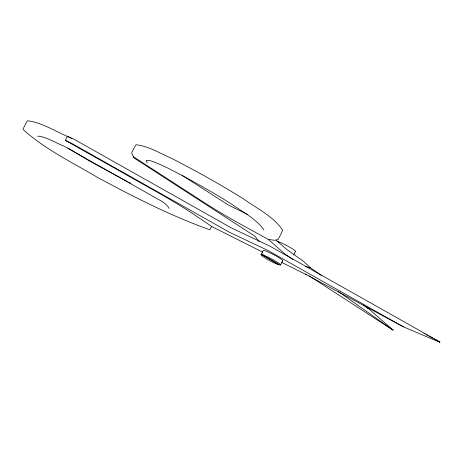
<?xml version="1.0" encoding="UTF-8"?>
<svg xmlns="http://www.w3.org/2000/svg" width="463" height="463" viewBox="0 0 463 463"><rect width="100%" height="100%" fill="white"/><g stroke="black" fill="none" stroke-linecap="round" stroke-linejoin="round"><path stroke-width="0.69" d="M281.678 262.359L306.633 274.831L403.383 326.82L439.688 342.238L439.85 341.931L269.929 246.171L231.593 228.033L73.605 138.998C58.367 133.35 44.147 123.135 27.815 120.762L27.103 121.184L23.15 128.749L23.248 129.599C44.905 149.364 72.743 162.623 97.82 177.589C134.102 197.093 170.969 215.937 209.837 229.781L211.597 226.419L195.994 215.839A100.222 10.996 27.6 0 0 157.692 192.463L65.312 140.399L67.505 136.197L71.904 138.68M392.884 329.639L393.122 330.113L368.617 308.717L363.339 305.001M260.999 254.731L263.192 250.529A11.043 1.21 27.6 0 1 263.719 250.448L264.871 250.726A11.043 1.21 27.6 0 1 277.383 256.716A11.043 1.21 27.6 0 1 282.216 260.877M262.099 254.789L278.865 264.801A11.043 1.21 27.6 0 1 266.352 258.805A11.043 1.21 27.6 0 1 261.52 254.65L262.099 254.789L262.538 253.95L263.117 254.089L262.677 254.928L280.017 265.073A11.043 1.21 27.6 0 0 275.19 260.918A11.043 1.21 27.6 0 0 262.677 254.928M280.543 264.998L282.737 260.796M293.588 254.963L295.469 251.363M439.688 342.238L439.85 341.931M146.244 160.36L149.115 160.366L153.369 161.726A29.262 3.212 27.6 0 1 169.533 168.943C190.16 179.563 210.445 190.878 230.128 203.176C241.715 211.458 255.57 218.067 263.916 229.966M37.752 136.377L38.203 136.099C47.376 137.314 55.421 142.847 63.923 146.123L150.961 195.172C157.003 199.31 165.528 201.677 169.117 208.431M133.194 156.592L204.096 202.487A100.222 10.996 27.6 0 0 244.927 226.592L268.332 239.412L274.588 240.297L278.02 239.614L281.973 232.05L282.482 229.822C272.846 216.076 256.843 208.443 243.463 198.882C220.261 184.39 196.341 171.061 171.993 158.583C160.412 153.461 149.022 146.389 136.307 144.745L135.601 145.174L131.642 152.738L133.778 157.802L255.032 236.298L259.315 241.727M305.053 266.347L310.569 267.84L321.71 275.682M277.817 241.512L278.576 241.755A11.043 1.21 27.6 0 1 290.359 247.566A11.043 1.21 27.6 0 1 295.197 251.577M65.312 140.399L71.412 143.194L229.399 232.235L267.73 250.373L403.383 326.82M247.682 214.548L228.334 205.034L182.156 175.361M211.597 226.419L262.729 252.179M127.36 181.542L90.482 161.552L67.916 148.004M128.598 182.179L131.081 183.452M423.859 333.406L425.132 334.095M426.406 334.778L427.679 335.461M428.952 336.144L432.772 338.198M434.039 338.881L439.769 341.96M277.065 241.269L278.286 242.004M365.591 306.761L368.617 308.717M309.012 275.757L392.722 329.945M292.755 259.483L284.595 253.736L268.332 239.412M338.158 291.43L393.122 330.113M305.511 273.98L306.633 274.831M275.948 239.984L286.794 249.534L303.115 261.022L310.569 267.84M146.32 160.985L147.228 162.878"/></g></svg>
